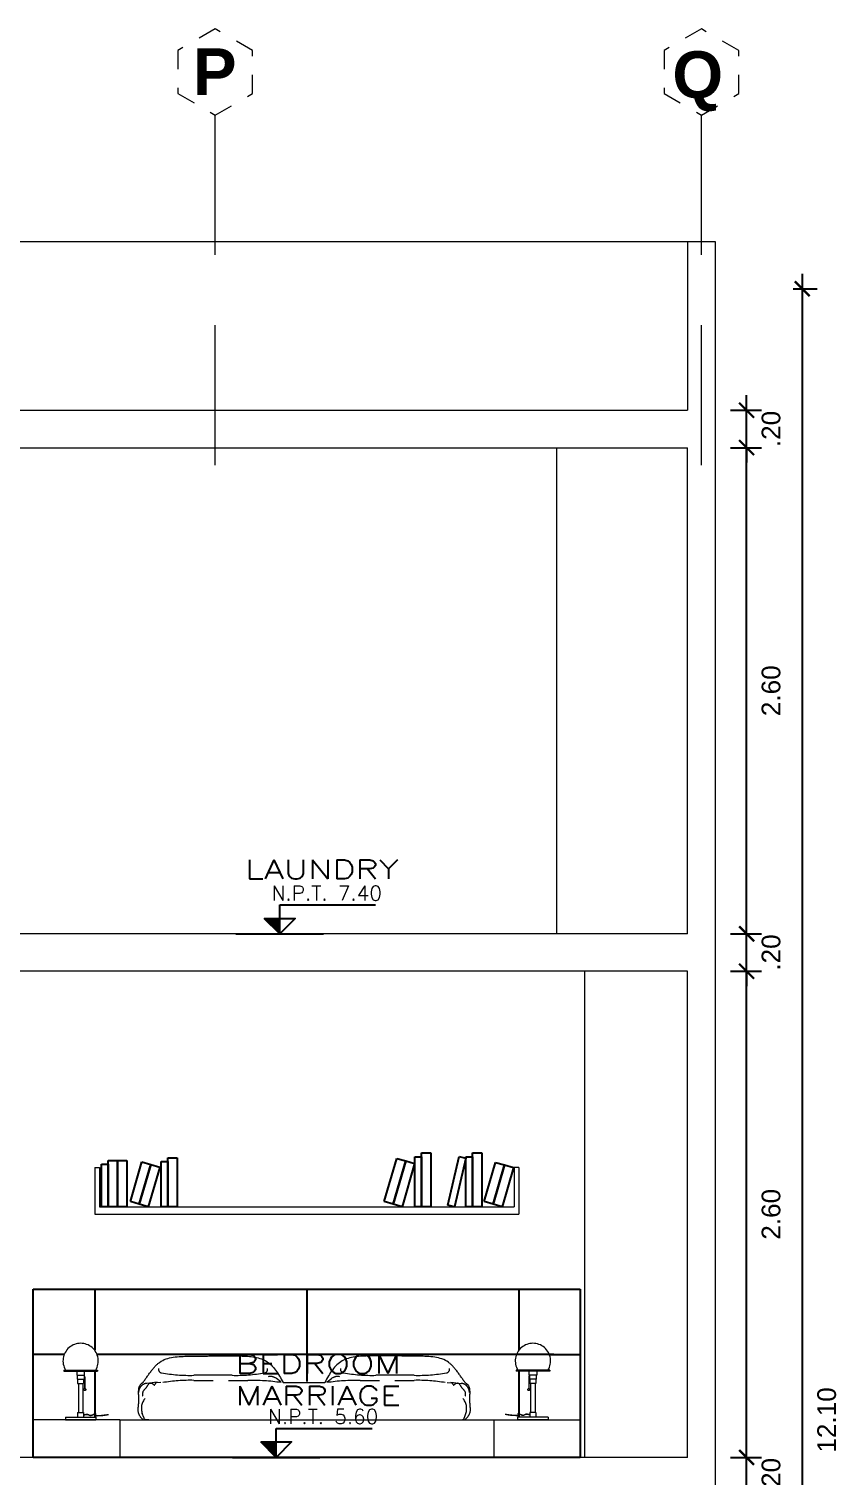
# Model space of a CAD drawing. Header units: millimetres. Extents: x -59 to 123, y 54 to 155.
# Drawn here: x 19.58 to 23.91, y 133.37 to 141.1 of the extents above; entities that cross this region are included whole.
import ezdxf
from ezdxf.enums import TextEntityAlignment as Align

# ---------------------------------------------------------------- set-up
doc = ezdxf.new("R2010")
doc.units = ezdxf.units.MM
for name, pattern in [('ACAD_ISO02W100', [15, 12, -3]), ('CONTINUA', [0]), ('DASHED', [0.75, 0.5, -0.25])]:
    doc.linetypes.add(name, pattern=pattern)
doc.layers.get('0').update_dxf_attribs({"lineweight": 9})
doc.layers.get('Defpoints').update_dxf_attribs({"lineweight": 0})
doc.layers.add('A-COT', color=8, linetype='Continuous')
doc.layers.add('A-TEX 010', color=7, linetype='Continuous')
doc.layers.add('EJES', color=6, linetype='ACAD_ISO02W100', lineweight=5)
doc.layers.add('MUROS', color=7, linetype='Continuous', lineweight=80)
doc.styles.add('1000-NOTAS', font='romans.shx', dxfattribs={"height": 2})
doc.styles.add('ROMANS', font='ROMANS.SHX', dxfattribs={"width": 1.35, "height": 0.29})
doc.styles.add('STILUS', font='arial.ttf')
doc.styles.add('style1', font='arial.ttf', dxfattribs={"height": 0.1})
doc.dimstyles.new('luis1', dxfattribs={"dimtxt": 0.1, "dimasz": 0.08, "dimexe": 0.08, "dimexo": 0.08, "dimgap": 0.08, "dimtad": 2, "dimzin": 4, "dimdsep": 46, "dimtxsty": 'style1', "dimblk": 'ARCHTICK', "dimcen": 2, "dimdle": 0.08, "dimclrd": 256, "dimclre": 256, "dimclrt": 256, "dimadec": 0, "dimazin": 1, "dimtfac": 1, "dimtix": 1, "dimtmove": 0, "dimatfit": 3, "dimfxl": 1, "dimtolj": 1, "dimarcsym": 0})

# ---------------------------------------------------------------- blocks, each defined once
blk = doc.blocks.new('NIVEL-CORTE-()')
at = {"color": 1}
for p, q in [((0, 0), (0, 3.93)), ((0, 3.93), (13.03, 3.93)), ((-5.95, 0), (5.95, 0))]:
    blk.add_line(p, q, dxfattribs=at)
blk.add_lwpolyline([(-2.1, 2.1), (2.1, 2.1), (0, 0), (-2.1, 2.1)], dxfattribs=at)
blk.add_solid([(0, 0), (0, 2.1), (-2.1, 2.1)], dxfattribs=at)
at = {"color": 7, "style": '1000-NOTAS'}
blk.add_attdef('ADFADFAFA', text='', height=2, dxfattribs=at).set_placement((6.39, 3.94), align=Align.BOTTOM_CENTER)
blk = doc.blocks.new('_ArchTick')
at = {"color": 0, "linetype": 'ByBlock', "const_width": 0.15}
blk.add_lwpolyline([(-0.5, -0.5), (0.5, 0.5)], dxfattribs=at)
blk = doc.blocks.new('*D1191')
at = {"layer": 'Defpoints', "color": 0, "linetype": 'CONTINUA', "transparency": 16777216}
for p in [(23.2515, 133.465), (23.4184, 133.465), (23.2515, 133.265)]:
    blk.add_point(p, dxfattribs=at)
at = {"layer": 'EJES', "linetype": 'CONTINUA', "lineweight": -2, "transparency": 16777216}
for p, q in [((23.4184, 133.465), (23.4184, 133.545)), ((23.3315, 133.465), (23.4984, 133.465)), ((23.4184, 133.265), (23.4184, 133.465)), ((23.3315, 133.265), (23.4984, 133.265)), ((23.4184, 133.265), (23.4184, 133.185))]:
    blk.add_line(p, q, dxfattribs=at)
at = {"layer": 'EJES', "linetype": 'CONTINUA', "lineweight": -2, "transparency": 16777216, "xscale": 0.08, "yscale": 0.08, "zscale": 0.08}
for p, rotation in [((23.4184, 133.465), 270), ((23.4184, 133.265), 90)]:
    blk.add_blockref('_ArchTick', p, dxfattribs=dict(at, rotation=rotation))
at = {"layer": 'EJES', "linetype": 'CONTINUA', "lineweight": 5, "transparency": 16777216, "insert": (23.5495, 133.365), "char_height": 0.1, "attachment_point": 5, "rotation": 90, "style": 'style1'}
blk.add_mtext('\\A1;.20', dxfattribs=at)
blk = doc.blocks.new('*D1192')
at = {"layer": 'Defpoints', "color": 0, "linetype": 'CONTINUA', "transparency": 16777216}
for p in [(23.2515, 136.065), (23.4184, 136.065), (23.2515, 133.465)]:
    blk.add_point(p, dxfattribs=at)
at = {"layer": 'EJES', "linetype": 'CONTINUA', "lineweight": -2, "transparency": 16777216}
for p, q in [((23.4184, 133.385), (23.4184, 136.145)), ((23.3315, 136.065), (23.4984, 136.065)), ((23.3315, 133.465), (23.4984, 133.465))]:
    blk.add_line(p, q, dxfattribs=at)
at = {"layer": 'EJES', "linetype": 'CONTINUA', "lineweight": -2, "transparency": 16777216, "xscale": 0.08, "yscale": 0.08, "zscale": 0.08}
for p, rotation in [((23.4184, 136.065), 90), ((23.4184, 133.465), 270)]:
    blk.add_blockref('_ArchTick', p, dxfattribs=dict(at, rotation=rotation))
at = {"layer": 'EJES', "linetype": 'CONTINUA', "lineweight": 5, "transparency": 16777216, "insert": (23.5495, 134.765), "char_height": 0.1, "attachment_point": 5, "rotation": 90, "style": 'style1'}
blk.add_mtext('\\A1;2.60', dxfattribs=at)
blk = doc.blocks.new('*D1193')
at = {"layer": 'Defpoints', "color": 0, "linetype": 'CONTINUA', "transparency": 16777216}
for p in [(23.2515, 136.265), (23.4184, 136.265), (23.2515, 136.065)]:
    blk.add_point(p, dxfattribs=at)
at = {"layer": 'EJES', "linetype": 'CONTINUA', "lineweight": -2, "transparency": 16777216}
for p, q in [((23.4184, 136.265), (23.4184, 136.345)), ((23.3315, 136.265), (23.4984, 136.265)), ((23.4184, 136.065), (23.4184, 136.265)), ((23.3315, 136.065), (23.4984, 136.065)), ((23.4184, 136.065), (23.4184, 135.985))]:
    blk.add_line(p, q, dxfattribs=at)
at = {"layer": 'EJES', "linetype": 'CONTINUA', "lineweight": -2, "transparency": 16777216, "xscale": 0.08, "yscale": 0.08, "zscale": 0.08}
for p, rotation in [((23.4184, 136.265), 270), ((23.4184, 136.065), 90)]:
    blk.add_blockref('_ArchTick', p, dxfattribs=dict(at, rotation=rotation))
at = {"layer": 'EJES', "linetype": 'CONTINUA', "lineweight": 5, "transparency": 16777216, "insert": (23.5495, 136.165), "char_height": 0.1, "attachment_point": 5, "rotation": 90, "style": 'style1'}
blk.add_mtext('\\A1;.20', dxfattribs=at)
blk = doc.blocks.new('*D1194')
at = {"layer": 'Defpoints', "color": 0, "linetype": 'CONTINUA', "transparency": 16777216}
for p in [(23.2515, 138.865), (23.4184, 138.865), (23.2515, 136.265)]:
    blk.add_point(p, dxfattribs=at)
at = {"layer": 'EJES', "linetype": 'CONTINUA', "lineweight": -2, "transparency": 16777216}
for p, q in [((23.4184, 136.185), (23.4184, 138.945)), ((23.3315, 138.865), (23.4984, 138.865)), ((23.3315, 136.265), (23.4984, 136.265))]:
    blk.add_line(p, q, dxfattribs=at)
at = {"layer": 'EJES', "linetype": 'CONTINUA', "lineweight": -2, "transparency": 16777216, "xscale": 0.08, "yscale": 0.08, "zscale": 0.08}
for p, rotation in [((23.4184, 138.865), 90), ((23.4184, 136.265), 270)]:
    blk.add_blockref('_ArchTick', p, dxfattribs=dict(at, rotation=rotation))
at = {"layer": 'EJES', "linetype": 'CONTINUA', "lineweight": 5, "transparency": 16777216, "insert": (23.5495, 137.565), "char_height": 0.1, "attachment_point": 5, "rotation": 90, "style": 'style1'}
blk.add_mtext('\\A1;2.60', dxfattribs=at)
blk = doc.blocks.new('*D1195')
at = {"layer": 'Defpoints', "color": 0, "linetype": 'CONTINUA', "transparency": 16777216}
for p in [(23.2515, 139.065), (23.4184, 139.065), (23.2515, 138.865)]:
    blk.add_point(p, dxfattribs=at)
at = {"layer": 'EJES', "linetype": 'CONTINUA', "lineweight": -2, "transparency": 16777216}
for p, q in [((23.4184, 139.065), (23.4184, 139.145)), ((23.3315, 139.065), (23.4984, 139.065)), ((23.4184, 138.865), (23.4184, 139.065)), ((23.3315, 138.865), (23.4984, 138.865)), ((23.4184, 138.865), (23.4184, 138.785))]:
    blk.add_line(p, q, dxfattribs=at)
at = {"layer": 'EJES', "linetype": 'CONTINUA', "lineweight": -2, "transparency": 16777216, "xscale": 0.08, "yscale": 0.08, "zscale": 0.08}
for p, rotation in [((23.4184, 139.065), 270), ((23.4184, 138.865), 90)]:
    blk.add_blockref('_ArchTick', p, dxfattribs=dict(at, rotation=rotation))
at = {"layer": 'EJES', "linetype": 'CONTINUA', "lineweight": 5, "transparency": 16777216, "insert": (23.5495, 138.965), "char_height": 0.1, "attachment_point": 5, "rotation": 90, "style": 'style1'}
blk.add_mtext('\\A1;.20', dxfattribs=at)
blk = doc.blocks.new('*D1170')
at = {"layer": 'Defpoints', "color": 0, "linetype": 'CONTINUA', "transparency": 16777216}
for p in [(23.5874, 139.715), (23.5493, 127.615), (23.7162, 127.615)]:
    blk.add_point(p, dxfattribs=at)
at = {"layer": 'EJES', "linetype": 'CONTINUA', "lineweight": -2, "transparency": 16777216}
for p, q in [((23.7162, 139.795), (23.7162, 127.535)), ((23.6674, 139.715), (23.7962, 139.715)), ((23.6293, 127.615), (23.7962, 127.615))]:
    blk.add_line(p, q, dxfattribs=at)
at = {"layer": 'EJES', "linetype": 'CONTINUA', "lineweight": -2, "transparency": 16777216, "xscale": 0.08, "yscale": 0.08, "zscale": 0.08}
for p, rotation in [((23.7162, 139.715), 90), ((23.7162, 127.615), 270)]:
    blk.add_blockref('_ArchTick', p, dxfattribs=dict(at, rotation=rotation))
at = {"layer": 'EJES', "linetype": 'CONTINUA', "lineweight": 5, "transparency": 16777216, "insert": (23.8472, 133.665), "char_height": 0.1, "attachment_point": 5, "rotation": 90, "style": 'style1'}
blk.add_mtext('\\A1;12.10', dxfattribs=at)
blk = doc.blocks.new('sdsds')
for p, q in [((0.3283, 1.55), (0.3533, 1.55)), ((0.3283, 1.55), (0.3283, 1.3)), ((0.3533, 1.55), (0.3533, 1.34)), ((2.5967, 1.55), (2.5717, 1.55)), ((2.5717, 1.55), (2.5717, 1.34)), ((2.5967, 1.55), (2.5967, 1.3)), ((0.3533, 1.34), (2.5717, 1.34)), ((0.3283, 1.3), (2.5967, 1.3)), ((0.4625, 0.2), (0, 0.2)), ((0.4625, 0.2), (0.4625, 0)), ((0.4625, 0.2), (2.4625, 0.2)), ((2.4625, 0.2), (2.4625, 0)), ((2.4625, 0.2), (2.925, 0.2)), ((2.4625, 0.2), (2.4625, 0)), ((2.4625, 0.2), (2.925, 0.2))]:
    blk.add_line(p, q)
at = {"color": 252, "lineweight": -3}
for p, q in [((0, 0.9), (2.925, 0.9)), ((0.3283, 0.9), (0.3283, 0.5725)), ((1.4625, 0.9), (1.4625, 0.406)), ((2.5967, 0.9), (2.5967, 0.5725)), ((0.1651, 0.55), (0, 0.55)), ((2.7833, 0.55), (0.3409, 0.55)), ((2.7599, 0.55), (2.925, 0.55)), ((0.3283, 0.461), (0.3283, 0.215)), ((2.5967, 0.461), (2.5967, 0.215))]:
    blk.add_line(p, q, dxfattribs=at)
at = {"color": 19}
for p, q in [((0.1631, 0.4663), (0.343, 0.4663)), ((0.1631, 0.4663), (0.1631, 0.461)), ((0.343, 0.4663), (0.343, 0.461)), ((2.7619, 0.4663), (2.582, 0.4663)), ((2.582, 0.4663), (2.582, 0.461)), ((2.7619, 0.4663), (2.7619, 0.461)), ((0.1631, 0.461), (0.343, 0.461)), ((0.2326, 0.461), (0.2326, 0.4398)), ((0.2326, 0.4398), (0.2735, 0.4398)), ((0.235, 0.4398), (0.235, 0.4186)), ((0.235, 0.4186), (0.2711, 0.4186)), ((0.2369, 0.4186), (0.2369, 0.3954)), ((0.2369, 0.3954), (0.2692, 0.3954)), ((0.2407, 0.3954), (0.2407, 0.2395)), ((0.2654, 0.3954), (0.2654, 0.2395)), ((0.2692, 0.4186), (0.2692, 0.3954)), ((0.2711, 0.4398), (0.2711, 0.4186)), ((0.2735, 0.4398), (0.2735, 0.461)), ((0.2745, 0.43), (0.2745, 0.3679)), ((0.2755, 0.43), (0.2755, 0.3679)), ((2.7619, 0.461), (2.582, 0.461)), ((2.6495, 0.43), (2.6495, 0.3679)), ((2.6505, 0.43), (2.6505, 0.3679)), ((2.6515, 0.4398), (2.6515, 0.461)), ((2.6924, 0.4398), (2.6515, 0.4398)), ((2.6539, 0.4398), (2.6539, 0.4186)), ((2.69, 0.4186), (2.6539, 0.4186)), ((2.6558, 0.4186), (2.6558, 0.3954)), ((2.6881, 0.3954), (2.6558, 0.3954)), ((2.6596, 0.3954), (2.6596, 0.2395)), ((2.6843, 0.3954), (2.6843, 0.2395)), ((2.6881, 0.4186), (2.6881, 0.3954)), ((2.69, 0.4398), (2.69, 0.4186)), ((2.6924, 0.461), (2.6924, 0.4398)), ((0.2745, 0.3679), (0.2755, 0.3679)), ((2.6505, 0.3679), (2.6495, 0.3679)), ((0.2369, 0.2395), (0.2692, 0.2395)), ((0.2369, 0.2395), (0.2369, 0.215)), ((0.2692, 0.2395), (0.2692, 0.215)), ((2.6881, 0.2395), (2.6558, 0.2395)), ((2.6558, 0.2395), (2.6558, 0.215)), ((2.6881, 0.2395), (2.6881, 0.215)), ((0.1715, 0.215), (0.3346, 0.215)), ((0.1715, 0.215), (0.1715, 0.2)), ((0.1715, 0.2), (0.3346, 0.2)), ((0.3346, 0.215), (0.3346, 0.2)), ((2.7535, 0.215), (2.5904, 0.215)), ((2.5904, 0.215), (2.5904, 0.2)), ((2.7535, 0.2), (2.5904, 0.2)), ((2.7535, 0.215), (2.7535, 0.2))]:
    blk.add_line(p, q, dxfattribs=at)
at = {"color": 7}
blk.add_line((1.3355, 0.4), (1.5595, 0.4), dxfattribs=at)
at = {"color": 252, "lineweight": -3}
for points in [[(2.0763, 1.628), (2.1259, 1.628), (2.1259, 1.34), (2.0763, 1.34)], [(2.3487, 1.628), (2.3984, 1.628), (2.3984, 1.34), (2.3487, 1.34)], [(0.3647, 1.5678), (0.4003, 1.5678), (0.4003, 1.34), (0.3647, 1.34)], [(0.4003, 1.5879), (0.45, 1.5879), (0.45, 1.34), (0.4003, 1.34)], [(0.45, 1.5879), (0.4996, 1.5879), (0.4996, 1.34), (0.45, 1.34)], [(0.5809, 1.5798), (0.6285, 1.566), (0.5668, 1.3539), (0.5191, 1.3677)], [(0.6285, 1.566), (0.6762, 1.5521), (0.6145, 1.34), (0.5668, 1.3539)], [(0.6832, 1.5822), (0.7188, 1.5822), (0.7188, 1.34), (0.6832, 1.34)], [(0.7188, 1.6022), (0.7685, 1.6022), (0.7685, 1.34), (0.7188, 1.34)], [(1.9439, 1.5991), (1.9916, 1.5853), (1.9243, 1.3539), (1.8766, 1.3677)], [(1.9916, 1.5853), (2.0392, 1.5714), (1.9719, 1.34), (1.9243, 1.3539)], [(2.0406, 1.608), (2.0763, 1.608), (2.0763, 1.34), (2.0406, 1.34)], [(2.2783, 1.6091), (2.3131, 1.601), (2.2522, 1.34), (2.2175, 1.3481)], [(2.3131, 1.608), (2.3487, 1.608), (2.3487, 1.34), (2.3131, 1.34)], [(2.4727, 1.5778), (2.5204, 1.5639), (2.4593, 1.3539), (2.4116, 1.3677)], [(2.5204, 1.5639), (2.568, 1.5501), (2.5069, 1.34), (2.4593, 1.3539)], [(0, 0.9), (2.925, 0.9), (2.925, 0), (0, 0)]]:
    blk.add_lwpolyline(points, close=True, dxfattribs=at)
at = {"color": 25}
for points in [[(0.961, 0.4403, 0.005665), (0.859, 0.4389, -0.05078), (0.685, 0.4522, -0.424861), (0.6694, 0.4754)], [(0.961, 0.4403, -0.005665), (1.0631, 0.4389, 0.05078), (1.2371, 0.4522, 0.424861), (1.2526, 0.4754)], [(1.9343, 0.4403, 0.005665), (1.8323, 0.4389, -0.05078), (1.6583, 0.4522, -0.424861), (1.6427, 0.4754)], [(1.9343, 0.4403, -0.005665), (2.0364, 0.4389, 0.05078), (2.2104, 0.4522, 0.424861), (2.226, 0.4754)], [(1.3233, 0.4041), (1.3004, 0.4214, 0.213183), (1.2567, 0.4315, -0.760516)], [(1.5721, 0.4041), (1.595, 0.4214, -0.213183), (1.6386, 0.4315, 0.760516)]]:
    blk.add_lwpolyline(points, format="xyb", dxfattribs=at)
at = {"color": 7}
for points in [[(0.6623, 0.4017), (0.6065, 0.3958, 0.12482), (0.5834, 0.3872, 0.143843), (0.5671, 0.3673, 0.09533), (0.5629, 0.347, 1.197972)], [(0.6821, 0.4), (0.6583, 0.3983, 0.387566), (0.6507, 0.3903, -0.683187), (0.6441, 0.3879, 0.173692), (0.6298, 0.3958, 0.32079), (0.6135, 0.3877, -0.08197), (0.5935, 0.3616, 0.297092), (0.5852, 0.3269, 0.71836)], [(0.961, 0.4103, -0.005665), (0.859, 0.4118, 0.048737), (0.6919, 0.3997, 0.048737)], [(1.0446, 0.4103, 0.005665), (1.1467, 0.4118, -0.039323), (1.3251, 0.4)], [(1.8507, 0.4103, -0.005665), (1.7487, 0.4118, 0.039323), (1.5703, 0.4)], [(1.9343, 0.4103, 0.005665), (2.0364, 0.4118, -0.048737), (2.2035, 0.3997, -0.048737)], [(2.2133, 0.4), (2.2371, 0.3983, -0.387566), (2.2447, 0.3903, 0.683187), (2.2512, 0.3879, -0.173692), (2.2656, 0.3958, -0.32079), (2.2819, 0.3877, 0.08197), (2.3018, 0.3616, -0.297092), (2.3102, 0.3269, -0.71836)], [(2.2331, 0.4017), (2.2889, 0.3958, -0.12482), (2.312, 0.3872, -0.143843), (2.3282, 0.3673, -0.09533), (2.3325, 0.347, -1.197972)], [(0.6176, 0.2), (0.6008, 0.2019, -0.34929), (0.5902, 0.2125), (0.5824, 0.2346, -0.274373), (0.5985, 0.3155, -0.655189)], [(2.2778, 0.2), (2.2946, 0.2019, 0.34929), (2.3052, 0.2125), (2.313, 0.2346, 0.274373), (2.2969, 0.3155, 0.655189)]]:
    blk.add_lwpolyline(points, format="xyb", dxfattribs=at)
at = {"color": 19}
for centre in [(0.275, 0.3625), (2.65, 0.3625)]:
    blk.add_circle(centre, 0.00542, dxfattribs=at)
for centre, radius, start, end in [((0.253, 0.5156), 0.0944, 328.48641, 211.51359), ((2.672, 0.5156), 0.0944, 328.48641, 211.51359), ((0.2706, 0.4302), 0.00389, 358.07273, 81.94715), ((0.2706, 0.4302), 0.00489, 358.07273, 81.94715), ((2.6544, 0.4302), 0.00489, 98.05285, 181.92727), ((2.6544, 0.4302), 0.00389, 98.05285, 181.92727)]:
    blk.add_arc(centre, radius, start, end, dxfattribs=at)
at = {"color": 25}
for points, knots in [([(0.5873, 0.4009), (0.6022, 0.4228), (0.6281, 0.4609), (0.6956, 0.5384), (0.8219, 0.5409), (0.9613, 0.5424), (1.0967, 0.5438), (1.2579, 0.5364), (1.311, 0.4477), (1.3355, 0.4)], [0, 0, 0, 0, 0.0798827, 0.1390835, 0.2992782, 0.4217734, 0.5649201, 0.7133818, 0.8627532, 0.8627532, 0.8627532, 0.8627532]), ([(2.3081, 0.4009), (2.2932, 0.4228), (2.2672, 0.4609), (2.1997, 0.5384), (2.0735, 0.541), (1.9341, 0.5424), (1.7987, 0.5439), (1.6373, 0.5359), (1.5836, 0.4483), (1.5595, 0.4)], [0, 0, 0, 0, 0.0798827, 0.1390835, 0.2992782, 0.4217734, 0.5649201, 0.7133818, 0.8637598, 0.8637598, 0.8637598, 0.8637598])]:
    blk.add_open_spline(points, degree=3, knots=knots, dxfattribs=at)
at = {"color": 7}
for points in [[(0.5873, 0.4009), (0.5751, 0.3915), (0.5626, 0.3024), (0.5636, 0.2316), (0.5873, 0.2)], [(2.3081, 0.4009), (2.3203, 0.3915), (2.3328, 0.3024), (2.3318, 0.2316), (2.3081, 0.2)]]:
    blk.add_spline(points, degree=3, dxfattribs=at)
at = {"color": 19}
for points in [[(0.2692, 0.2273), (0.2967, 0.2281), (0.3013, 0.2252), (0.3331, 0.2313), (0.3317, 0.2255), (0.3379, 0.2239), (0.4022, 0.23)], [(2.6558, 0.2273), (2.6283, 0.2281), (2.6237, 0.2252), (2.5919, 0.2313), (2.5933, 0.2255), (2.5871, 0.2239), (2.5228, 0.23)]]:
    blk.add_spline(points, degree=3, dxfattribs=at)
for points in [[(0.2695, 0.2263), (0.278, 0.2288), (0.2864, 0.2314), (0.2975, 0.2271), (0.3024, 0.2224), (0.3176, 0.2267), (0.3265, 0.2319), (0.3334, 0.2337), (0.3308, 0.2308), (0.3299, 0.2239), (0.3337, 0.222), (0.352, 0.224), (0.363, 0.2235), (0.3793, 0.226), (0.3873, 0.2265), (0.3967, 0.2289), (0.3995, 0.229), (0.4022, 0.229)], [(2.6555, 0.2263), (2.647, 0.2288), (2.6386, 0.2314), (2.6275, 0.2271), (2.6226, 0.2224), (2.6074, 0.2267), (2.5985, 0.2319), (2.5916, 0.2337), (2.5942, 0.2308), (2.5951, 0.2239), (2.5913, 0.222), (2.573, 0.224), (2.562, 0.2235), (2.5457, 0.226), (2.5377, 0.2265), (2.5283, 0.2289), (2.5255, 0.229), (2.5228, 0.229)]]:
    blk.add_open_spline(points, degree=3, knots=[0, 0, 0, 0, 0.0234237, 0.0234237, 0.0401865, 0.0401865, 0.0569494, 0.0569494, 0.0698964, 0.0698964, 0.0828434, 0.0828434, 0.1084277, 0.1084277, 0.134012, 0.134012, 0.1436111, 0.1436111, 0.1436111, 0.1436111], dxfattribs=at)

msp = doc.modelspace()

# ---------------------------------------------------------------- linework, layer by layer
at = {"layer": 'A-COT', "color": 7, "lineweight": 5}
for p, q in [((23.1015, 139.965), (17.3265, 139.965)), ((22.4015, 138.865), (22.4015, 136.265)), ((22.5515, 136.065), (22.5515, 133.465))]:
    msp.add_line(p, q, dxfattribs=at)
at = {"layer": 'EJES', "color": 7, "linetype": 'DASHED', "lineweight": 5, "ltscale": 1.5}
for p, q in [((20.5765, 138.771), (20.5765, 140.6581)), ((23.1765, 138.771), (23.1765, 140.6581))]:
    msp.add_line(p, q, dxfattribs=at)
at = {"layer": 'EJES', "lineweight": 5, "ltscale": 0.003}
for points in [[(20.3769, 140.7586), (20.5765, 140.6434), (20.7761, 140.7586), (20.7761, 140.9891), (20.5765, 141.1044), (20.3769, 140.9891)], [(22.9769, 140.7586), (23.1765, 140.6434), (23.3761, 140.7586), (23.3761, 140.9891), (23.1765, 141.1044), (22.9769, 140.9891)]]:
    msp.add_lwpolyline(points, close=True, dxfattribs=at)
at = {"layer": 'MUROS', "color": 7, "lineweight": 5}
for p, q in [((23.2515, 136.265), (23.2515, 139.065)), ((23.1015, 136.265), (23.1015, 138.865)), ((23.1015, 136.265), (17.3265, 136.265)), ((23.2515, 133.465), (23.2515, 136.265)), ((23.1015, 136.065), (17.3265, 136.065)), ((23.1015, 133.465), (23.1015, 136.065)), ((23.1015, 133.465), (17.3265, 133.465)), ((23.2515, 130.665), (23.2515, 133.465))]:
    msp.add_line(p, q, dxfattribs=at)
for points in [[(23.2515, 139.065), (23.2515, 139.965), (23.1015, 139.965), (23.1015, 139.065)], [(17.3265, 139.065), (23.1015, 139.065)], [(17.3265, 138.865), (23.1015, 138.865)]]:
    msp.add_lwpolyline(points, dxfattribs=at)

# ---------------------------------------------------------------- block references
at = {"layer": 'A-TEX 010', "color": 7, "lineweight": 5, "xscale": 0.03937007874014853, "yscale": 0.03937007874014853, "zscale": 0.03937007874014853}
for p, values in [((20.9213, 136.265), {'ADFADFAFA': 'N.P.T. 7.40'}), ((20.9021, 133.465), {'ADFADFAFA': 'N.P.T. 5.60'})]:
    msp.add_blockref('NIVEL-CORTE-()', p, dxfattribs=at).add_auto_attribs(values)
at = {"layer": 'EJES', "color": 7, "linetype": 'CONTINUA', "lineweight": 5}
msp.add_blockref('sdsds', (19.6035, 133.465), dxfattribs=at)

# ---------------------------------------------------------------- texts
at = {"layer": 'A-TEX 010', "color": 7, "lineweight": 5, "char_height": 0.102, "attachment_point": 2, "style": 'ROMANS'}
for s, insert in [('LAUNDRY', (21.1466, 136.6603)), ('BEDROOM \\PMARRIAGE', (21.1274, 134.0156))]:
    msp.add_mtext(s, dxfattribs=dict(at, insert=insert))
at = {"layer": 'EJES', "lineweight": 5, "char_height": 0.25, "width": 0.015384, "attachment_point": 2, "style": 'STILUS'}
for s, insert in [('{\\fArial|b1|i0|c0|p34;P}', (20.574, 141.0006)), ('{\\fArial|b1|i0|c0|p34;Q}', (23.157, 140.985))]:
    msp.add_mtext(s, dxfattribs=dict(at, insert=insert))

# ---------------------------------------------------------------- dimensions: what is measured, and where the dimension line sits
at = {"layer": 'EJES', "color": 7, "linetype": 'CONTINUA', "lineweight": 5}
for base, p1, p2, picture, middle in [((23.7162, 127.615), (23.5874, 139.715), (23.5493, 127.615), '*D1170', (23.8472, 133.665)), ((23.4184, 139.065), (23.2515, 138.865), (23.2515, 139.065), '*D1195', (23.5495, 138.965)), ((23.4184, 138.865), (23.2515, 136.265), (23.2515, 138.865), '*D1194', (23.5495, 137.565)), ((23.4184, 136.265), (23.2515, 136.065), (23.2515, 136.265), '*D1193', (23.5495, 136.165)), ((23.4184, 136.065), (23.2515, 133.465), (23.2515, 136.065), '*D1192', (23.5495, 134.765)), ((23.4184, 133.465), (23.2515, 133.265), (23.2515, 133.465), '*D1191', (23.5495, 133.365))]:
    dim = msp.add_linear_dim(base=base, p1=p1, p2=p2, angle=90, dimstyle='luis1', override={"dimtmove": 1}, dxfattribs=at)
    dim.commit()
    dim.dimension.update_dxf_attribs({"geometry": picture, "text_midpoint": middle})

doc.saveas('drawing.dxf')
